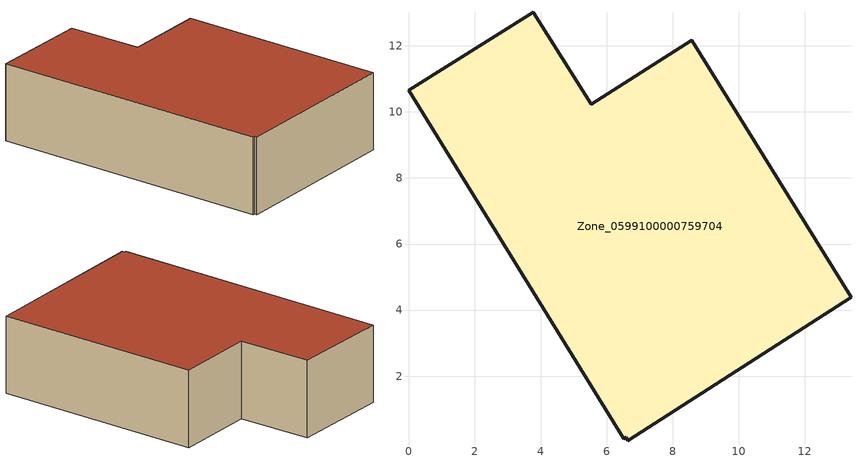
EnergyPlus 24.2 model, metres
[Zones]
Zone_0599100000759704
 floor ground (C_G): 6.52,0.1 0,10.66 3.78,13.02 5.53,10.24 8.58,12.17 13.4,4.38 6.64,0.04 6.58,0.14 z0
 wall outside (C_F): 13.4,4.38 8.58,12.17 5.53,10.24 3.78,13.02 0,10.66 6.52,0.1 6.58,0.14 6.64,0.04 13.4,4.38 z0:3.4
 roof outside (C_R): 6.58,0.14 6.64,0.04 13.4,4.38 8.58,12.17 5.53,10.24 3.78,13.02 0,10.66 6.52,0.1 z3.4
[BUILDING]
Pand.0599100000759704: North Axis=0; Terrain=City; Loads Convergence Tolerance Value=0.04; Temperature Convergence Tolerance Value=0.4; Solar Distribution=FullExterior; Maximum Number of Warmup Days=25; Minimum Number of Warmup Days=1
[Site:Location]
Rotterdam.The.Hague.AP_ZH_NLD Design_Conditions: Latitude=51.96; Longitude=4.45; Time Zone=1; Elevation=-4.5
[SITE:GROUNDTEMPERATURE:BUILDINGSURFACE]
18, 18, 18, 18, 18, 18, 18, 18, 18, 18, 18, 18
[MATERIAL] Thermal Absorptance=0.9; Solar Absorptance=0.7; Visible Absorptance=0.7
Name | Roughness | Thickness | Conductivity | Density | Specific Heat
G.D.1965 | MediumSmooth | 0.15 | 1 | 540 | 1210
F.D.1965 | Rough | 0.3 | 0.857143 | 1920 | 840
R.D.1965 | MediumRough | 0.2 | 0.08 | 1500 | 1000
[CONSTRUCTION]
C_G: G.D.1965
C_F: F.D.1965
C_R: R.D.1965
[ZONE]
Zone_0599100000759704: Type=1; Multiplier=1; Ceiling Height=Autocalculate; Volume=Autocalculate; Floor Area=autocalculate; Part of Total Floor Area=Yes
[ZONEINFILTRATION:DESIGNFLOWRATE]
Infil_Zone_0599100000759704: Zone or ZoneList or Space or SpaceList=Zone_0599100000759704; Schedule=AlwaysOn; Design Flow Rate Calculation Method=Flow/Area; Flow Rate per Floor Area=0.0042; Constant Term Coefficient=1; Temperature Term Coefficient=0; Velocity Term Coefficient=0; Velocity Squared Term Coefficient=0
[HVACTEMPLATE:ZONE:IDEALLOADSAIRSYSTEM]
Zone_0599100000759704: Maximum Heating Supply Air Temperature=50; Minimum Cooling Supply Air Temperature=13; Maximum Heating Supply Air Humidity Ratio=0.0156; Minimum Cooling Supply Air Humidity Ratio=0.0077; Heating Limit=NoLimit; Cooling Limit=NoLimit; Dehumidification Control Type=ConstantSensibleHeatRatio; Cooling Sensible Heat Ratio=0.7; Dehumidification Setpoint=60; Humidification Control Type=None; Humidification Setpoint=30; Outdoor Air Method=None; Outdoor Air Flow Rate per Person=0.00944; Outdoor Air Flow Rate per Zone Floor Area=0; Outdoor Air Flow Rate per Zone=0; Demand Controlled Ventilation Type=None; Outdoor Air Economizer Type=NoEconomizer; Heat Recovery Type=None; Sensible Heat Recovery Effectiveness=0.7; Latent Heat Recovery Effectiveness=0.65
[ZONECONTROL:THERMOSTAT]
ThermostatControl_Zone_0599100000759704: Zone or ZoneList=Zone_0599100000759704; Control Type Schedule=DualSetpointControlType; Control 1=Thermostat_Zone_0599100000759704; Temperature Difference Between Cutout And Setpoint=0
[THERMOSTATSETPOINT:DUALSETPOINT]
Thermostat_Zone_0599100000759704: Heating Setpoint Temperature Schedule=HeatingSetpoint_Zone_0599100000759704; Cooling Setpoint Temperature Schedule=CoolingSetpoint_Zone_0599100000759704
[SCHEDULE:COMPACT]
HeatingSetpoint_Zone_0599100000759704: Through: 12/31, For: AllDays, Until: 24:00, 21
CoolingSetpoint_Zone_0599100000759704: Through: 12/31, For: AllDays, Until: 24:00, 24
DualSetpointControlType: Through: 12/31, For: AllDays, Until: 24:00, 4
AlwaysOn: Through: 12/31, For: AllDays, Until: 24:00, 1
